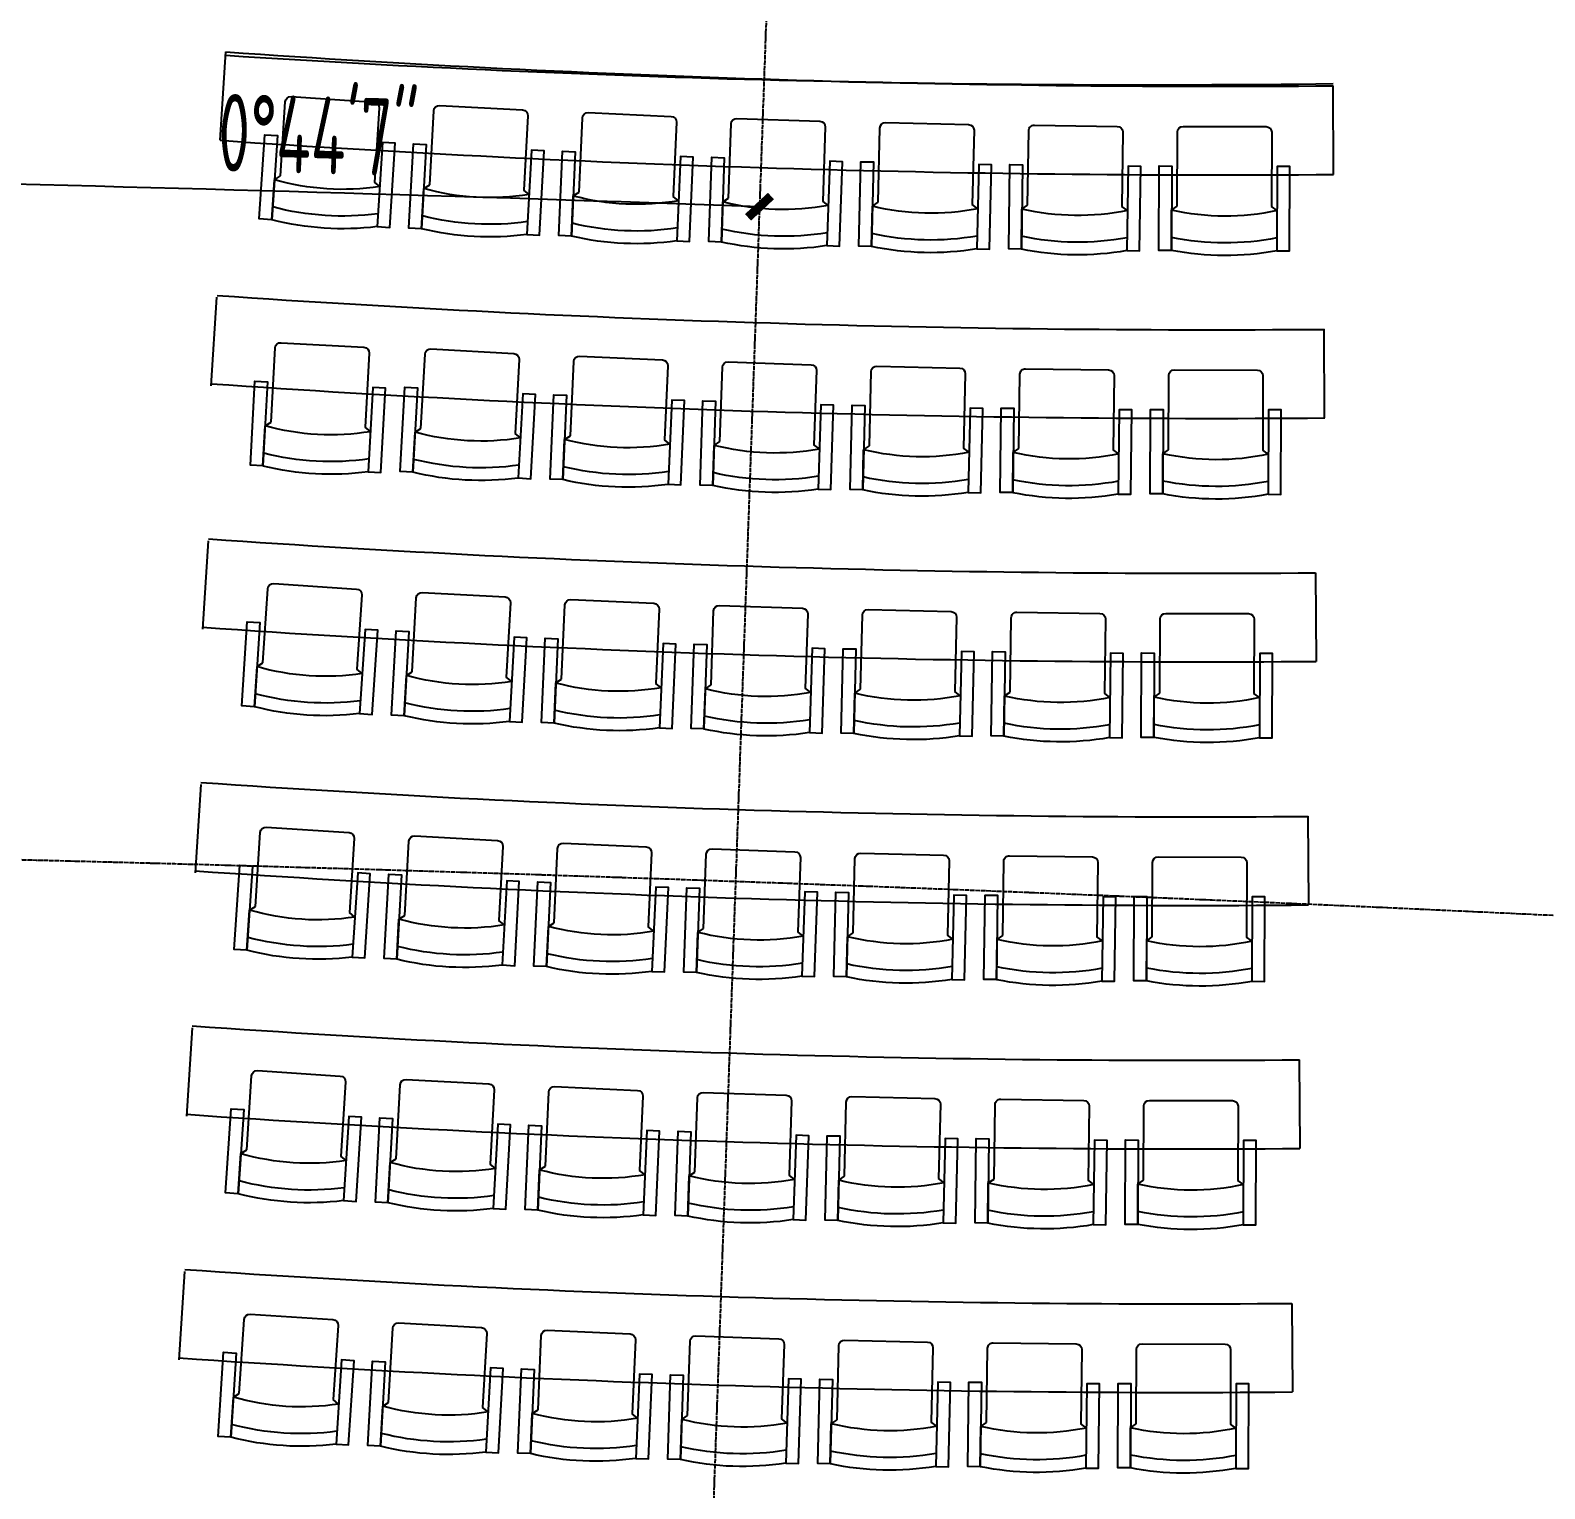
# Model space of a CAD drawing. Header units: millimetres. Extents: x 11677979 to 24947533, y -12764720 to -6308891.
# Drawn here: x 11786499 to 11793338, y -6388414 to -6381830 of the extents above; entities that cross this region are included whole.
import ezdxf

# ---------------------------------------------------------------- set-up
doc = ezdxf.new("R2010")
doc.units = ezdxf.units.MM
doc.header["$LTSCALE"] = 10
for name, pattern in [('A2-RG-AXIS$0$CENTER', [2, 1.25, -0.25, 0.25, -0.25]), ('A2-RG-AXIS$0$DOTE', [2.42, 2, -0.2, 0.02, -0.2]), ('A2-RI-F4$0$A2-RG-AXIS$0$CENTER', [2, 1.25, -0.25, 0.25, -0.25]), ('A2-RI-F4$0$A2-RG-AXIS$0$DOTE', [2.42, 2, -0.2, 0.02, -0.2])]:
    doc.linetypes.add(name, pattern=pattern)
for name, color, linetype in [('A2-RB-F4$0$$34$A-DIMS-100', 1, 'Continuous'), ('A2-RD-F4$0$$0$123', 251, 'Continuous'), ('A2-RG-AXIS$0$A-GRID', 1, 'A2-RG-AXIS$0$CENTER'), ('A2-RI-F4$0$A2-RB-F4$0$$34$A-DIMS-100', 1, 'Continuous'), ('A2-RI-F4$0$A2-RD-F4$0$$0$123', 251, 'Continuous'), ('A2-RI-F4$0$A2-RG-AXIS$0$A-GRID', 1, 'A2-RI-F4$0$A2-RG-AXIS$0$CENTER')]:
    doc.layers.add(name, color=color, linetype=linetype)
doc.styles.add('A2-RB-F4$0$$0$XD2008', font='hzs.shx', dxfattribs={"width": 0.7, "bigfont": 'hztxt.shx'})
doc.styles.add('A2-RI-F4$0$A2-RB-F4$0$$0$XD2008', font='hzs.shx', dxfattribs={"width": 0.7, "bigfont": 'hztxt.shx'})
doc.dimstyles.new('A2-RB-F4$0$$0$XD100$0', dxfattribs={"dimscale": 100, "dimtxt": 3.5, "dimasz": 1, "dimexe": 1, "dimexo": 2, "dimgap": 0.5, "dimtad": 1, "dimdec": 0, "dimdsep": 46, "dimtxsty": 'A2-RB-F4$0$$0$XD2008', "dimblk1": 'A2-RB-F4$0$$20$_ArchTick', "dimblk2": 'A2-RB-F4$0$$20$_ArchTick', "dimsah": 1, "dimcen": 2.5, "dimclrt": 4, "dimaunit": 1, "dimadec": 0, "dimazin": 0, "dimtfac": 1, "dimtdec": 0, "dimtix": 1, "dimtmove": 2, "dimatfit": 3, "dimfxl": 0, "dimtolj": 1, "dimtzin": 0, "dimarcsym": 0})
doc.dimstyles.new('A2-RI-F4$0$A2-RB-F4$0$$0$XD100$0', dxfattribs={"dimscale": 100, "dimtxt": 3.5, "dimasz": 1, "dimexe": 1, "dimexo": 2, "dimgap": 0.5, "dimtad": 1, "dimdec": 0, "dimdsep": 46, "dimtxsty": 'A2-RI-F4$0$A2-RB-F4$0$$0$XD2008', "dimblk1": 'A2-RI-F4$0$A2-RB-F4$0$$20$_ArchTick', "dimblk2": 'A2-RI-F4$0$A2-RB-F4$0$$20$_ArchTick', "dimsah": 1, "dimcen": 2.5, "dimclrt": 4, "dimaunit": 1, "dimadec": 0, "dimazin": 0, "dimtfac": 1, "dimtdec": 0, "dimtix": 1, "dimtmove": 2, "dimatfit": 3, "dimfxl": 0, "dimtolj": 1, "dimtzin": 0, "dimarcsym": 0})

# ---------------------------------------------------------------- blocks, each defined once
blk = doc.blocks.new('A2-RB-F4$0$$20$_ArchTick')
at = {"color": 0, "linetype": 'ByBlock', "const_width": 0.4}
blk.add_lwpolyline([(-0.5, -0.5), (0.5, 0.5)], dxfattribs=at)
blk = doc.blocks.new('*D251')
at = {"layer": 'A2-RB-F4$0$$34$A-DIMS-100', "color": 0, "lineweight": -2, "transparency": 16777216}
blk.add_arc((11778730.7, -6694178.7), 311749, 87.966592, 88.701829, dxfattribs=at)
at = {"layer": 'Defpoints', "color": 0, "transparency": 16777216}
for p in [(11790308.6, -6368084.2), (11785891, -6378209.8), (11788459.5, -6382581.6), (11785586.2, -6391656.4), (11788882.2, -6408258.9)]:
    blk.add_point(p, dxfattribs=at)
at = {"layer": 'A2-RB-F4$0$$34$A-DIMS-100', "color": 0, "lineweight": -2, "transparency": 16777216, "xscale": 100, "yscale": 100, "zscale": 100}
for p, rotation in [((11785793.5, -6382509.7), 178.7018285114995), ((11789792.3, -6382626), 357.966591975738)]:
    blk.add_blockref('A2-RB-F4$0$$20$_ArchTick', p, dxfattribs=dict(at, rotation=rotation))
at = {"layer": 'A2-RB-F4$0$$34$A-DIMS-100', "color": 4, "transparency": 16777216, "insert": (11787800.6, -6382303.2), "char_height": 350, "attachment_point": 5, "rotation": 358.33421, "style": 'A2-RB-F4$0$$0$XD2008'}
blk.add_mtext('\\A1;0°44\'7"', dxfattribs=at)
blk = doc.blocks.new('A2-RD-F4$0$LEC-SEAT')
for p, q in [((-21, -0.88), (-21, -8.02)), ((-21, -8.02), (-20, -8.74)), ((-2.25, -8.02), (-3.25, -8.74)), ((-20, -8.74), (-20, -21.94)), ((-3.25, -21.94), (-3.25, -8.74)), ((-19, -22.94), (-4.25, -22.94))]:
    blk.add_line(p, q)
for points in [[(-21, -0.88), (-23.25, -0.88), (-23.25, -15.88), (-21, -15.88)], [(-2.25, -0.88), (0, -0.88), (0, -15.88), (-2.25, -15.88)]]:
    blk.add_lwpolyline(points, close=True)
for centre, radius, start, end in [((-11.62, -50.6), 50.6, 79.3218, 100.6782), ((-11.62, -50.64), 48.39, 78.8293, 101.1707), ((-11.62, -50.78), 43.78, 77.6351, 102.3649), ((-19, -21.94), 1, 180, 270), ((-4.25, -21.94), 1, 270, 360)]:
    blk.add_arc(centre, radius, start, end)
blk = doc.blocks.new('A2-RD-F4')
at = {"layer": 'A2-RD-F4$0$$0$123', "linetype": 'Continuous'}
for p, q in [((11787356.1, -6382326.3), (11787382.5, -6381927.2)), ((11792384.5, -6382480.5), (11792382.7, -6382080.5)), ((11787315.8, -6383434.4), (11787341.4, -6383035.2)), ((11792344.5, -6383579.4), (11792341.9, -6383179.5)), ((11787278.4, -6384533.8), (11787304, -6384134.6)), ((11792307.1, -6384678.8), (11792304.5, -6384278.8)), ((11787244.8, -6385633.2), (11787270.4, -6385234.1)), ((11792273.4, -6385778.3), (11792270.9, -6385378.3)), ((11787205.4, -6386732.5), (11787231, -6386333.4)), ((11792234, -6386877.6), (11792231.4, -6386477.6)), ((11787171.7, -6387832), (11787197.4, -6387432.8)), ((11792200.4, -6387977), (11792197.8, -6387577.1))]:
    blk.add_line(p, q, dxfattribs=at)
for centre, radius, start, end in [((11791546.3, -6316875.2), 65200.5, 266.337932, 270.735036), ((11791879.2, -6316881.9), 65200.5, 266.045306, 270.44241), ((11791879.2, -6316881.9), 65600.5, 266.046378, 270.441338), ((11791839.8, -6317981.2), 65200.5, 266.045306, 270.44241), ((11791839.8, -6317981.2), 65600.5, 266.046378, 270.441338), ((11791800.4, -6319080.5), 65200.5, 266.045306, 270.44241), ((11791800.4, -6319080.5), 65600.5, 266.046378, 270.441338), ((11791766.8, -6320180), 65200.5, 266.045306, 270.44241), ((11791766.8, -6320180), 65600.5, 266.046378, 270.441338), ((11791727.3, -6321279.3), 65200.5, 266.045306, 270.44241), ((11791727.3, -6321279.3), 65600.5, 266.046378, 270.441338), ((11791693.7, -6322378.7), 65200.5, 266.045306, 270.44241), ((11791693.7, -6322378.7), 65600.5, 266.046378, 270.441338)]:
    blk.add_arc(centre, radius, start, end, dxfattribs=at)
at = {"layer": 'A2-RD-F4$0$$0$123', "linetype": 'Continuous', "zscale": 25.4}
for p, xscale, yscale, rotation in [((11788121, -6382742), -25.39999999843576, 25.40000000003946, 176.2666489542087), ((11788797.9, -6382777), -25.3999999999536, 25.40000000003946, 176.8545060973307), ((11789475.2, -6382805), -25.39999999873342, 25.40000000003943, 177.4423632401416), ((11790152.7, -6382826.1), -25.39999999980359, 25.4000000000394, 178.0302203829812), ((11790830.4, -6382840.3), -25.3999999989545, 25.40000000003946, 178.6180775258476), ((11791508.2, -6382847.5), -25.40000000125662, 25.40000000003941, 179.2059346687903), ((11792186, -6382847.7), -25.3999999986176, 25.40000000003946, 179.7937918116258), ((11788081.4, -6383848.2), -25.3999999999536, 25.40000000003946, 176.8545060973307), ((11788758.5, -6383876.3), -25.3999999999536, 25.40000000003946, 176.8545060973307), ((11789435.8, -6383904.3), -25.39999999873342, 25.40000000003943, 177.4423632401416), ((11790113.3, -6383925.4), -25.39999999980359, 25.4000000000394, 178.0302203829812), ((11790791, -6383939.6), -25.3999999989545, 25.40000000003946, 178.6180775258476), ((11791468.8, -6383946.8), -25.40000000125662, 25.40000000003941, 179.2059346687903), ((11792146.6, -6383947), -25.3999999986176, 25.40000000003946, 179.7937918116258), ((11788042.1, -6384940.5), -25.39999999843576, 25.40000000003946, 176.2666489542087), ((11788719.1, -6384975.6), -25.3999999999536, 25.40000000003946, 176.8545060973307), ((11789396.3, -6385003.6), -25.39999999873342, 25.40000000003943, 177.4423632401416), ((11790073.9, -6385024.7), -25.39999999980359, 25.4000000000394, 178.0302203829812), ((11790751.5, -6385038.9), -25.3999999989545, 25.40000000003946, 178.6180775258476), ((11791429.4, -6385046.1), -25.40000000125662, 25.40000000003941, 179.2059346687903), ((11792107.2, -6385046.3), -25.3999999986176, 25.40000000003946, 179.7937918116258), ((11788008.5, -6386040), -25.39999999843576, 25.40000000003946, 176.2666489542087), ((11788685.5, -6386075), -25.3999999999536, 25.40000000003946, 176.8545060973307), ((11789362.7, -6386103.1), -25.39999999873342, 25.40000000003943, 177.4423632401416), ((11790040.2, -6386124.2), -25.39999999980359, 25.4000000000394, 178.0302203829812), ((11790717.9, -6386138.3), -25.3999999989545, 25.40000000003946, 178.6180775258476), ((11791395.7, -6386145.5), -25.40000000125662, 25.40000000003941, 179.2059346687903), ((11792073.6, -6386145.8), -25.3999999986176, 25.40000000003946, 179.7937918116258), ((11787969.1, -6387139.3), -25.39999999843576, 25.40000000003946, 176.2666489542087), ((11788646, -6387174.3), -25.3999999999536, 25.40000000003946, 176.8545060973307), ((11789323.3, -6387202.4), -25.39999999873342, 25.40000000003943, 177.4423632401416), ((11790000.8, -6387223.5), -25.39999999980359, 25.4000000000394, 178.0302203829812), ((11790678.5, -6387237.6), -25.3999999989545, 25.40000000003946, 178.6180775258476), ((11791356.3, -6387244.8), -25.40000000125662, 25.40000000003941, 179.2059346687903), ((11792034.2, -6387245.1), -25.3999999986176, 25.40000000003946, 179.7937918116258), ((11787935.5, -6388238.8), -25.39999999843576, 25.40000000003946, 176.2666489542087), ((11788612.4, -6388273.8), -25.3999999999536, 25.40000000003946, 176.8545060973307), ((11789289.7, -6388301.8), -25.39999999873342, 25.40000000003943, 177.4423632401416), ((11789967.2, -6388323), -25.39999999980359, 25.4000000000394, 178.0302203829812), ((11790644.9, -6388337.1), -25.3999999989545, 25.40000000003946, 178.6180775258476), ((11791322.7, -6388344.3), -25.40000000125662, 25.40000000003941, 179.2059346687903), ((11792000.6, -6388344.6), -25.3999999986176, 25.40000000003946, 179.7937918116258)]:
    blk.add_blockref('A2-RD-F4$0$LEC-SEAT', p, dxfattribs=dict(at, xscale=xscale, yscale=yscale, rotation=rotation))
blk = doc.blocks.new('A2-RG-AXIS')
at = {"layer": 'A2-RG-AXIS$0$A-GRID', "linetype": 'A2-RG-AXIS$0$DOTE'}
blk.add_line((11790308.6, -6368084.2), (11788882.2, -6408258.9), dxfattribs=at)
for radius in [316700, 313400, 308700]:
    blk.add_arc((11778730.7, -6694178.7), radius, 75.589285, 95.407644, dxfattribs=at)
blk = doc.blocks.new('A2-RI-F4$0$A2-RB-F4$0$$20$_ArchTick')
at = {"color": 0, "linetype": 'ByBlock', "const_width": 0.4}
blk.add_lwpolyline([(-0.5, -0.5), (0.5, 0.5)], dxfattribs=at)
blk = doc.blocks.new('*D776')
at = {"layer": 'A2-RI-F4$0$A2-RB-F4$0$$34$A-DIMS-100', "color": 0, "lineweight": -2, "transparency": 16777216}
blk.add_arc((11778730.7, -6694178.7), 311749, 87.966592, 88.701829, dxfattribs=at)
at = {"layer": 'Defpoints', "color": 0, "transparency": 16777216}
for p in [(11790308.6, -6368084.2), (11785891, -6378209.8), (11788459.5, -6382581.6), (11785586.2, -6391656.4), (11788882.2, -6408258.9)]:
    blk.add_point(p, dxfattribs=at)
at = {"layer": 'A2-RI-F4$0$A2-RB-F4$0$$34$A-DIMS-100', "color": 0, "lineweight": -2, "transparency": 16777216, "xscale": 100, "yscale": 100, "zscale": 100}
for p, rotation in [((11785793.5, -6382509.7), 178.7018285114995), ((11789792.3, -6382626), 357.966591975738)]:
    blk.add_blockref('A2-RI-F4$0$A2-RB-F4$0$$20$_ArchTick', p, dxfattribs=dict(at, rotation=rotation))
at = {"layer": 'A2-RI-F4$0$A2-RB-F4$0$$34$A-DIMS-100', "color": 4, "transparency": 16777216, "insert": (11787800.6, -6382303.2), "char_height": 350, "attachment_point": 5, "rotation": 358.33421, "style": 'A2-RI-F4$0$A2-RB-F4$0$$0$XD2008'}
blk.add_mtext('\\A1;0°44\'7"', dxfattribs=at)
blk = doc.blocks.new('A2-RI-F4$0$A2-RD-F4$0$LEC-SEAT')
for p, q in [((-21, -0.88), (-21, -8.02)), ((-21, -8.02), (-20, -8.74)), ((-2.25, -8.02), (-3.25, -8.74)), ((-20, -8.74), (-20, -21.94)), ((-3.25, -21.94), (-3.25, -8.74)), ((-19, -22.94), (-4.25, -22.94))]:
    blk.add_line(p, q)
for points in [[(-21, -0.88), (-23.25, -0.88), (-23.25, -15.88), (-21, -15.88)], [(-2.25, -0.88), (0, -0.88), (0, -15.88), (-2.25, -15.88)]]:
    blk.add_lwpolyline(points, close=True)
for centre, radius, start, end in [((-11.62, -50.6), 50.6, 79.3218, 100.6782), ((-11.62, -50.64), 48.39, 78.8293, 101.1707), ((-11.62, -50.78), 43.78, 77.6351, 102.3649), ((-19, -21.94), 1, 180, 270), ((-4.25, -21.94), 1, 270, 360)]:
    blk.add_arc(centre, radius, start, end)
blk = doc.blocks.new('A2-RI-F4$0$A2-RD-F4')
at = {"layer": 'A2-RI-F4$0$A2-RD-F4$0$$0$123', "linetype": 'Continuous'}
for p, q in [((11787356.1, -6382326.3), (11787382.5, -6381927.2)), ((11792384.5, -6382480.5), (11792382.7, -6382080.5)), ((11787315.8, -6383434.4), (11787341.4, -6383035.2)), ((11792344.5, -6383579.4), (11792341.9, -6383179.5)), ((11787278.4, -6384533.8), (11787304, -6384134.6)), ((11792307.1, -6384678.8), (11792304.5, -6384278.8)), ((11787244.8, -6385633.2), (11787270.4, -6385234.1)), ((11792273.4, -6385778.3), (11792270.9, -6385378.3)), ((11787205.4, -6386732.5), (11787231, -6386333.4)), ((11792234, -6386877.6), (11792231.4, -6386477.6)), ((11787171.7, -6387832), (11787197.4, -6387432.8)), ((11792200.4, -6387977), (11792197.8, -6387577.1))]:
    blk.add_line(p, q, dxfattribs=at)
for centre, radius, start, end in [((11791546.3, -6316875.2), 65200.5, 266.337932, 270.735036), ((11791879.2, -6316881.9), 65200.5, 266.045306, 270.44241), ((11791879.2, -6316881.9), 65600.5, 266.046378, 270.441338), ((11791839.8, -6317981.2), 65200.5, 266.045306, 270.44241), ((11791839.8, -6317981.2), 65600.5, 266.046378, 270.441338), ((11791800.4, -6319080.5), 65200.5, 266.045306, 270.44241), ((11791800.4, -6319080.5), 65600.5, 266.046378, 270.441338), ((11791766.8, -6320180), 65200.5, 266.045306, 270.44241), ((11791766.8, -6320180), 65600.5, 266.046378, 270.441338), ((11791727.3, -6321279.3), 65200.5, 266.045306, 270.44241), ((11791727.3, -6321279.3), 65600.5, 266.046378, 270.441338), ((11791693.7, -6322378.7), 65200.5, 266.045306, 270.44241), ((11791693.7, -6322378.7), 65600.5, 266.046378, 270.441338)]:
    blk.add_arc(centre, radius, start, end, dxfattribs=at)
at = {"layer": 'A2-RI-F4$0$A2-RD-F4$0$$0$123', "linetype": 'Continuous', "zscale": 25.4}
for p, xscale, yscale, rotation in [((11788121, -6382742), -25.39999999843576, 25.40000000003946, 176.2666489542087), ((11788797.9, -6382777), -25.3999999999536, 25.40000000003946, 176.8545060973307), ((11789475.2, -6382805), -25.39999999873342, 25.40000000003943, 177.4423632401416), ((11790152.7, -6382826.1), -25.39999999980359, 25.4000000000394, 178.0302203829812), ((11790830.4, -6382840.3), -25.3999999989545, 25.40000000003946, 178.6180775258476), ((11791508.2, -6382847.5), -25.40000000125662, 25.40000000003941, 179.2059346687903), ((11792186, -6382847.7), -25.3999999986176, 25.40000000003946, 179.7937918116258), ((11788081.4, -6383848.2), -25.3999999999536, 25.40000000003946, 176.8545060973307), ((11788758.5, -6383876.3), -25.3999999999536, 25.40000000003946, 176.8545060973307), ((11789435.8, -6383904.3), -25.39999999873342, 25.40000000003943, 177.4423632401416), ((11790113.3, -6383925.4), -25.39999999980359, 25.4000000000394, 178.0302203829812), ((11790791, -6383939.6), -25.3999999989545, 25.40000000003946, 178.6180775258476), ((11791468.8, -6383946.8), -25.40000000125662, 25.40000000003941, 179.2059346687903), ((11792146.6, -6383947), -25.3999999986176, 25.40000000003946, 179.7937918116258), ((11788042.1, -6384940.5), -25.39999999843576, 25.40000000003946, 176.2666489542087), ((11788719.1, -6384975.6), -25.3999999999536, 25.40000000003946, 176.8545060973307), ((11789396.3, -6385003.6), -25.39999999873342, 25.40000000003943, 177.4423632401416), ((11790073.9, -6385024.7), -25.39999999980359, 25.4000000000394, 178.0302203829812), ((11790751.5, -6385038.9), -25.3999999989545, 25.40000000003946, 178.6180775258476), ((11791429.4, -6385046.1), -25.40000000125662, 25.40000000003941, 179.2059346687903), ((11792107.2, -6385046.3), -25.3999999986176, 25.40000000003946, 179.7937918116258), ((11788008.5, -6386040), -25.39999999843576, 25.40000000003946, 176.2666489542087), ((11788685.5, -6386075), -25.3999999999536, 25.40000000003946, 176.8545060973307), ((11789362.7, -6386103.1), -25.39999999873342, 25.40000000003943, 177.4423632401416), ((11790040.2, -6386124.2), -25.39999999980359, 25.4000000000394, 178.0302203829812), ((11790717.9, -6386138.3), -25.3999999989545, 25.40000000003946, 178.6180775258476), ((11791395.7, -6386145.5), -25.40000000125662, 25.40000000003941, 179.2059346687903), ((11792073.6, -6386145.8), -25.3999999986176, 25.40000000003946, 179.7937918116258), ((11787969.1, -6387139.3), -25.39999999843576, 25.40000000003946, 176.2666489542087), ((11788646, -6387174.3), -25.3999999999536, 25.40000000003946, 176.8545060973307), ((11789323.3, -6387202.4), -25.39999999873342, 25.40000000003943, 177.4423632401416), ((11790000.8, -6387223.5), -25.39999999980359, 25.4000000000394, 178.0302203829812), ((11790678.5, -6387237.6), -25.3999999989545, 25.40000000003946, 178.6180775258476), ((11791356.3, -6387244.8), -25.40000000125662, 25.40000000003941, 179.2059346687903), ((11792034.2, -6387245.1), -25.3999999986176, 25.40000000003946, 179.7937918116258), ((11787935.5, -6388238.8), -25.39999999843576, 25.40000000003946, 176.2666489542087), ((11788612.4, -6388273.8), -25.3999999999536, 25.40000000003946, 176.8545060973307), ((11789289.7, -6388301.8), -25.39999999873342, 25.40000000003943, 177.4423632401416), ((11789967.2, -6388323), -25.39999999980359, 25.4000000000394, 178.0302203829812), ((11790644.9, -6388337.1), -25.3999999989545, 25.40000000003946, 178.6180775258476), ((11791322.7, -6388344.3), -25.40000000125662, 25.40000000003941, 179.2059346687903), ((11792000.6, -6388344.6), -25.3999999986176, 25.40000000003946, 179.7937918116258)]:
    blk.add_blockref('A2-RI-F4$0$A2-RD-F4$0$LEC-SEAT', p, dxfattribs=dict(at, xscale=xscale, yscale=yscale, rotation=rotation))
blk = doc.blocks.new('A2-RI-F4$0$A2-RG-AXIS')
at = {"layer": 'A2-RI-F4$0$A2-RG-AXIS$0$A-GRID', "linetype": 'A2-RI-F4$0$A2-RG-AXIS$0$DOTE'}
blk.add_line((11790308.6, -6368084.2), (11788882.2, -6408258.9), dxfattribs=at)
for radius in [316700, 313400, 308700]:
    blk.add_arc((11778730.7, -6694178.7), radius, 75.589285, 95.407644, dxfattribs=at)
blk = doc.blocks.new('A2-RB-F4')
at = {"layer": 'A2-RB-F4$0$$34$A-DIMS-100'}
dim = blk.add_angular_dim_2l(base=(11788459.5117, -6382581.5625), line1=((11785586.2417, -6391656.395), (11785890.9572, -6378209.8476)), line2=((11790308.5562, -6368084.1905), (11788882.1716, -6408258.8635)), dimstyle='A2-RB-F4$0$$0$XD100$0', override={"dimadec": 4}, dxfattribs=at)
dim.commit()
dim.dimension.update_dxf_attribs({"geometry": '*D251', "text_midpoint": (11787800.5816, -6382303.2438)})
blk = doc.blocks.new('A2-RI-F4$0$A2-RB-F4')
at = {"layer": 'A2-RI-F4$0$A2-RB-F4$0$$34$A-DIMS-100'}
dim = blk.add_angular_dim_2l(base=(11788459.5117, -6382581.5625), line1=((11785586.2417, -6391656.395), (11785890.9572, -6378209.8476)), line2=((11790308.5562, -6368084.1905), (11788882.1716, -6408258.8635)), dimstyle='A2-RI-F4$0$A2-RB-F4$0$$0$XD100$0', override={"dimadec": 4}, dxfattribs=at)
dim.commit()
dim.dimension.update_dxf_attribs({"geometry": '*D776', "text_midpoint": (11787800.5816, -6382303.2438)})
blk = doc.blocks.new('A2-RI-F4')
for name in ['A2-RI-F4$0$A2-RG-AXIS', 'A2-RI-F4$0$A2-RB-F4', 'A2-RI-F4$0$A2-RD-F4']:
    blk.add_blockref(name, (0, 0))

msp = doc.modelspace()

# ---------------------------------------------------------------- block references
for name in ['A2-RI-F4', 'A2-RG-AXIS', 'A2-RB-F4', 'A2-RD-F4']:
    msp.add_blockref(name, (0, 0))

doc.saveas('drawing.dxf')
